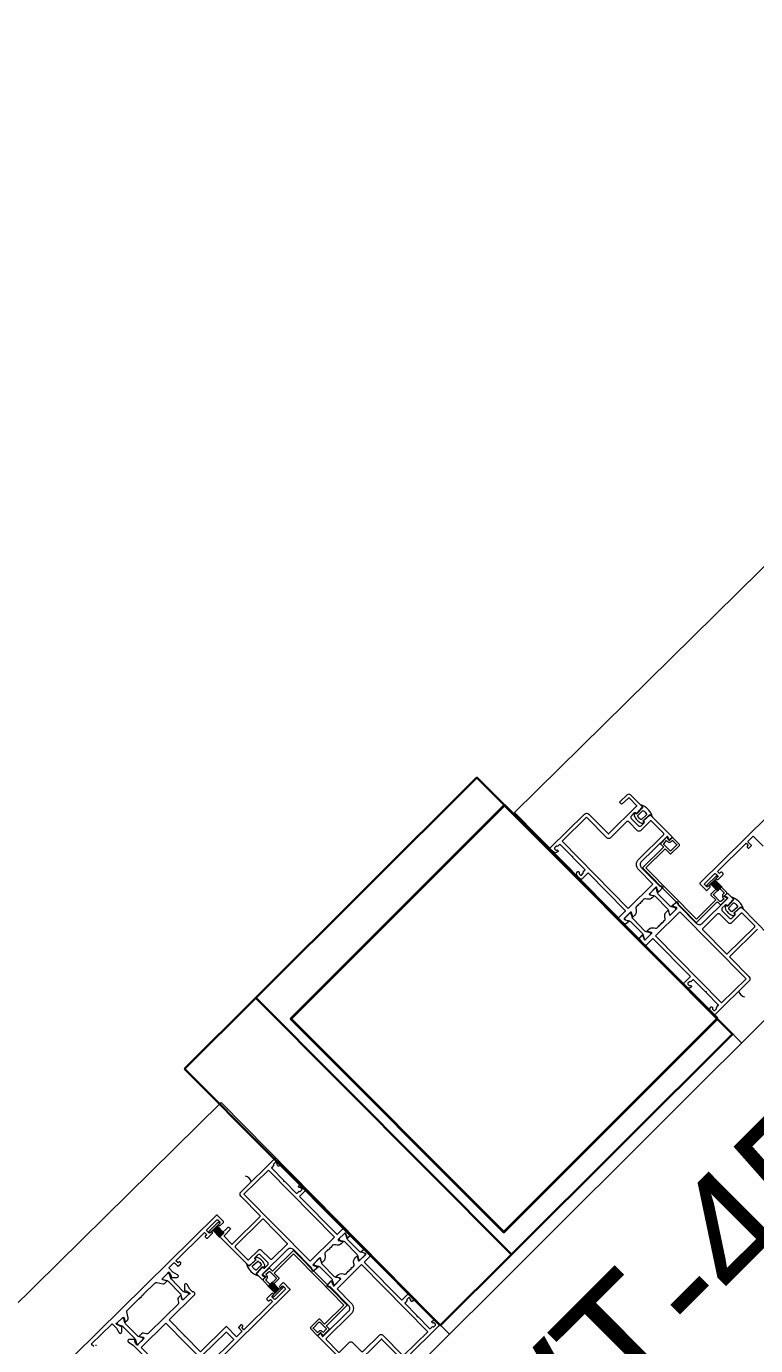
# Model space of a CAD drawing. Header units: centimetres. Extents: x 118932 to 154602, y -32682 to -23521.
# Drawn here: x 137828.4 to 137864.6, y -25439.8 to -25374.3 of the extents above; entities that cross this region are included whole.
import ezdxf

# ---------------------------------------------------------------- set-up
doc = ezdxf.new("R2010")
doc.units = ezdxf.units.CM
doc.header["$LTSCALE"] = 50
doc.header["$MEASUREMENT"] = 0
for name, color, linetype, lineweight, true_color in [('GEN_00_BL_Yazı', 7, 'Continuous', 0, 0x4f5250), ('GEN_01_TA_Kolon', 7, 'Continuous', 35, 0xd05d28), ('GEN_02_TF_Pencere', 7, 'Continuous', 9, 0x6093ac), ('GEN_05_ML_Alçıpan_giydirme', 7, 'Continuous', 18, 0x7ebab5), ('GEN_05_ML_Mermer', 7, 'Continuous', 9, 0x9d8692), ('KALACAK DUVARLAR', 7, 'Continuous', 30, 0x005387), ('ÖRÜLECEK DUVARLAR', 7, 'Continuous', 30, 0xfaca30)]:
    doc.layers.add(name, color=color, linetype=linetype, lineweight=lineweight, true_color=true_color)
doc.styles.add('Arial_6', font='arial.ttf', dxfattribs={"height": 59.5325})

# ---------------------------------------------------------------- blocks, each defined once
blk = doc.blocks.new('LEVEL 0_E BLOK_KOLON')
at = {"layer": 'GEN_01_TA_Kolon'}
blk.add_lwpolyline([(171.545, 159.27), (160.949, 169.866), (150.332, 159.248), (160.928, 148.653)], close=True, dxfattribs=at)
blk = doc.blocks.new('YIKILACAK DUVARLAR LEVEL 0 D BLOK')
at = {"layer": 'KALACAK DUVARLAR', "elevation": 0}
blk.add_lwpolyline([(-540.865, -284.585), (-529.884, -273.645), (-542.588, -260.893), (-553.569, -271.833)], close=True, dxfattribs=at)
blk = doc.blocks.new('P7_')
at = {"layer": 'GEN_02_TF_Pencere', "linetype": 'Continuous'}
for p, q in [((163478.971, -16166.049, 0), (163478.971, -16166.559, 0)), ((163478.991, -16166.049, 0), (163478.991, -16166.559, 0)), ((163479.011, -16166.049, 0), (163479.011, -16166.559, 0)), ((163479.031, -16166.049, 0), (163479.031, -16166.559, 0)), ((163479.051, -16166.049, 0), (163479.051, -16166.559, 0)), ((163479.071, -16166.049, 0), (163479.071, -16166.559, 0)), ((163479.091, -16166.049, 0), (163479.091, -16166.559, 0)), ((163479.111, -16166.049, 0), (163479.111, -16166.559, 0)), ((163479.131, -16166.049, 0), (163479.131, -16166.559, 0)), ((163479.151, -16166.049, 0), (163479.151, -16166.559, 0)), ((163479.171, -16166.049, 0), (163479.171, -16166.559, 0)), ((163479.191, -16166.049, 0), (163479.191, -16166.559, 0)), ((163479.211, -16166.049, 0), (163479.211, -16166.559, 0)), ((163479.231, -16166.049, 0), (163479.231, -16166.559, 0)), ((163479.251, -16166.049, 0), (163479.251, -16166.559, 0)), ((163479.271, -16166.049, 0), (163479.271, -16166.559, 0)), ((163478.971, -16170.455, 0), (163478.971, -16169.945, 0)), ((163478.991, -16170.455, 0), (163478.991, -16169.945, 0)), ((163479.011, -16170.455, 0), (163479.011, -16169.945, 0)), ((163479.031, -16170.455, 0), (163479.031, -16169.945, 0)), ((163479.051, -16170.455, 0), (163479.051, -16169.945, 0)), ((163479.071, -16170.455, 0), (163479.071, -16169.945, 0)), ((163479.091, -16170.455, 0), (163479.091, -16169.945, 0)), ((163479.111, -16170.455, 0), (163479.111, -16169.945, 0)), ((163479.131, -16170.455, 0), (163479.131, -16169.945, 0)), ((163479.151, -16170.455, 0), (163479.151, -16169.945, 0)), ((163479.171, -16170.455, 0), (163479.171, -16169.945, 0)), ((163479.191, -16170.455, 0), (163479.191, -16169.945, 0)), ((163479.211, -16170.455, 0), (163479.211, -16169.945, 0)), ((163479.231, -16170.455, 0), (163479.231, -16169.945, 0)), ((163479.251, -16170.455, 0), (163479.251, -16169.945, 0)), ((163479.271, -16170.455, 0), (163479.271, -16169.945, 0))]:
    blk.add_line(p, q, dxfattribs=at)
at = {"layer": 'GEN_02_TF_Pencere', "elevation": 0}
for points in [[(163470.825, -16166.081, 0.414214), (163470.795, -16166.051)], [(163470.695, -16166.021), (163470.695, -16165.851), (163472.115, -16165.851, -0.414214), (163472.145, -16165.881), (163472.145, -16166.152), (163472.075, -16166.412, 0.700075), (163472.183, -16166.488), (163472.201, -16166.475), (163472.372, -16166.302, 0.617785), (163472.356, -16166.242, -0.283333), (163472.334, -16166.22), (163472.283, -16166.036), (163472.283, -16166.018, -0.673162), (163472.334, -16165.997, 0.202354), (163472.356, -16166.006), (163472.743, -16166.006, -0.415901), (163472.773, -16166.036), (163472.773, -16166.058, -0.137872), (163472.768, -16166.073), (163472.675, -16166.226, 0.585714), (163472.692, -16166.256), (163472.835, -16166.256, 0.30109), (163472.92, -16166.208), (163473.079, -16165.948, -0.261413), (163473.164, -16165.901), (163473.988, -16165.901), (163474.01, -16165.939), (163474.032, -16165.901), (163474.09, -16165.901, 1), (163474.15, -16165.901), (163474.23, -16165.901, 1), (163474.29, -16165.901), (163475.076, -16165.901, -0.261413), (163475.161, -16165.948), (163475.32, -16166.208, 0.261381), (163475.405, -16166.256), (163475.548, -16166.256, 0.585524), (163475.565, -16166.226), (163475.472, -16166.073, -0.137707), (163475.468, -16166.058), (163475.468, -16166.036, -0.414214), (163475.498, -16166.006), (163475.885, -16166.006, 0.202488), (163475.906, -16165.997, -0.673126), (163475.958, -16166.018), (163475.958, -16166.036), (163475.907, -16166.22, -0.283536), (163475.884, -16166.242, 0.617796), (163475.868, -16166.302), (163476.039, -16166.475), (163476.057, -16166.488, 0.700399), (163476.165, -16166.412), (163476.095, -16166.152), (163476.095, -16165.881, -0.414214), (163476.125, -16165.851), (163476.445, -16165.851, -0.414214), (163476.475, -16165.881), (163476.475, -16166.091, 0.414214), (163476.505, -16166.121), (163476.665, -16166.121, 0.414214), (163476.695, -16166.091), (163476.695, -16166.031, 0.414214), (163476.665, -16166.001), (163476.595, -16166.001), (163476.595, -16165.851), (163478.595, -16165.851), (163478.595, -16166.001), (163478.495, -16166.001, 0.414214), (163478.465, -16166.031), (163478.465, -16166.101, 0.414214), (163478.515, -16166.151), (163478.825, -16166.151, 0.414214), (163478.895, -16166.081, 0.414214), (163478.865, -16166.051), (163478.785, -16166.051, -0.414214), (163478.735, -16166.001), (163478.735, -16165.881, -0.414214), (163478.785, -16165.831), (163479.455, -16165.831, -0.414214), (163479.505, -16165.881), (163479.505, -16166.001, -0.414214), (163479.455, -16166.051), (163479.375, -16166.051, 0.414214), (163479.345, -16166.081, 0.414214), (163479.415, -16166.151), (163479.615, -16166.151, 0.414214), (163479.645, -16166.121), (163479.645, -16165.681, 0.414214), (163479.615, -16165.651), (163479.615, -16165.651), (163469.675, -16165.651, 0.414214)], [(163471.675, -16170.854), (163479.615, -16170.859, 0.198912), (163479.636, -16170.85, 0.198912), (163479.645, -16170.829), (163479.645, -16170.389, 0.414214), (163479.615, -16170.359), (163479.415, -16170.359, 0.414214), (163479.345, -16170.429, 0.414214), (163479.375, -16170.459), (163479.455, -16170.459, -0.414214), (163479.505, -16170.509), (163479.505, -16170.629, -0.414214), (163479.455, -16170.679), (163478.785, -16170.679, -0.414214), (163478.735, -16170.629), (163478.735, -16170.509, -0.414214), (163478.785, -16170.459), (163478.865, -16170.459, 0.414214), (163478.895, -16170.429, 0.414214), (163478.825, -16170.359), (163478.515, -16170.358, 0.414214), (163478.465, -16170.408), (163478.465, -16170.478, 0.414214), (163478.495, -16170.508), (163478.595, -16170.508), (163478.595, -16170.658), (163476.595, -16170.657), (163476.595, -16170.507), (163476.665, -16170.507, 0.414214), (163476.695, -16170.477), (163476.695, -16170.417, 0.414214), (163476.665, -16170.387), (163476.505, -16170.387, 0.414214), (163476.475, -16170.417), (163476.475, -16170.627, -0.414214), (163476.445, -16170.657), (163476.095, -16170.657), (163476.095, -16169.957, 0.414213), (163476.065, -16169.927), (163474.295, -16169.926), (163474.296, -16168.846), (163474.266, -16168.816), (163474.296, -16168.786), (163474.297, -16167.706), (163476.046, -16167.707, 0.414277), (163476.146, -16167.607), (163476.146, -16167.572, 0.339312), (163476.132, -16167.553), (163476.112, -16167.547, -0.339802), (163476.097, -16167.528), (163476.097, -16167.341), (163476.167, -16167.08, 0.700085), (163476.059, -16167.005), (163476.041, -16167.018), (163475.87, -16167.19, 0.617948), (163475.886, -16167.25, -0.283637), (163475.908, -16167.272), (163475.959, -16167.456), (163475.959, -16167.475, -0.673161), (163475.908, -16167.496, 0.202488), (163475.886, -16167.486), (163475.499, -16167.486, -0.414214), (163475.469, -16167.456), (163475.469, -16167.435, -0.137872), (163475.474, -16167.419), (163475.567, -16167.267, 0.585524), (163475.55, -16167.236), (163475.407, -16167.236, 0.261413), (163475.322, -16167.284), (163475.246, -16167.408, -0.261413), (163475.161, -16167.456), (163474.254, -16167.456), (163473.083, -16167.455, -0.261413), (163472.998, -16167.407), (163472.922, -16167.283, 0.261413), (163472.837, -16167.235), (163472.694, -16167.235, 0.585524), (163472.677, -16167.265), (163472.77, -16167.417, -0.137872), (163472.774, -16167.433), (163472.774, -16167.455, -0.414214), (163472.744, -16167.485), (163472.357, -16167.484, 0.202488), (163472.336, -16167.493, -0.673161), (163472.284, -16167.473), (163472.284, -16167.454), (163472.336, -16167.27, -0.283637), (163472.358, -16167.248, 0.617948), (163472.374, -16167.188), (163472.203, -16167.015), (163472.185, -16167.003, 0.700085), (163472.077, -16167.078), (163472.147, -16167.339), (163472.146, -16168.625, -0.414214)], [(163481.145, -16177.175), (163481.145, -16175.815, 0.414214), (163481.115, -16175.785), (163479.184, -16175.785, 0.414214)], [(163478.994, -16174.965), (163478.994, -16173.489, -0.414214), (163479.024, -16173.459), (163479.162, -16173.459, -0.518649), (163479.191, -16173.499), (163479.148, -16173.619, 0.518649), (163479.176, -16173.659), (163480.945, -16173.659, 0.414214), (163481.145, -16173.459), (163481.145, -16172.156, 0.41134), (163481.116, -16172.126, -0.312805), (163481.097, -16172.113), (163481.066, -16172.029, -0.493156), (163481.083, -16172.002), (163481.383, -16171.976, -0.957545), (163481.388, -16172.016, 0.268123), (163481.373, -16172.028), (163481.315, -16172.188, 0.843087), (163481.325, -16172.246), (163481.777, -16172.246, 0.577366), (163481.803, -16172.201), (163481.712, -16172.044, 0.182928), (163481.701, -16172.035, -0.849637), (163481.707, -16171.996), (163481.8, -16171.996, -0.267944), (163482.059, -16172.146), (163482.088, -16172.196, 0.267964), (163482.175, -16172.246), (163482.298, -16172.246), (163482.32, -16172.208), (163482.342, -16172.246), (163482.4, -16172.246, -1), (163482.46, -16172.246), (163482.54, -16172.246, -1), (163482.6, -16172.246), (163482.686, -16172.246, 0.267966), (163482.772, -16172.196), (163482.801, -16172.146, -0.267944), (163483.061, -16171.996), (163483.153, -16171.996, -0.849744), (163483.16, -16172.035, 0.182697), (163483.149, -16172.044), (163483.058, -16172.201, 0.577366), (163483.084, -16172.246), (163483.535, -16172.246, 0.843081), (163483.545, -16172.188), (163483.487, -16172.028, 0.267761), (163483.472, -16172.016, -0.957329), (163483.477, -16171.976), (163483.715, -16171.997), (163483.715, -16172.156), (163483.715, -16172.434, -0.414214), (163483.685, -16172.464), (163483.245, -16172.464, 0.414214), (163483.215, -16172.494), (163483.215, -16175.125), (163483.635, -16175.125, -0.414214), (163483.715, -16175.205), (163483.715, -16175.375, -0.414214), (163483.565, -16175.525), (163483.535, -16175.525, -0.414214), (163483.515, -16175.505), (163483.515, -16175.454, -0.36604), (163483.54, -16175.425, 0.365984), (163483.565, -16175.395), (163483.565, -16175.305, 0.414214), (163483.535, -16175.275), (163483.425, -16175.275, 0.367429), (163483.396, -16175.3, -0.364526), (163483.366, -16175.325), (163483.245, -16175.325, 0.414214), (163483.215, -16175.355), (163483.215, -16176.195), (163483.185, -16176.225), (163483.215, -16176.255), (163483.215, -16177.095, 0.414214), (163483.245, -16177.125), (163483.366, -16177.125, -0.364526), (163483.396, -16177.15, 0.367429), (163483.425, -16177.175), (163483.535, -16177.175, 0.414214), (163483.565, -16177.145), (163483.565, -16177.055, 0.365984), (163483.54, -16177.025, -0.36604), (163483.515, -16176.996), (163483.515, -16176.945, -0.414214), (163483.535, -16176.925), (163483.565, -16176.925, -0.414214), (163483.715, -16177.075), (163483.715, -16177.295, -0.414214), (163483.685, -16177.325), (163483.685, -16177.325), (163481.295, -16177.325, -0.414214)]]:
    blk.add_lwpolyline(points, format="xyb", dxfattribs=at)
for points in [[(163483.215, -16167.883), (163483.215, -16170.514, 0.414214), (163483.245, -16170.544), (163483.685, -16170.544, -0.414214), (163483.715, -16170.574), (163483.715, -16170.852), (163483.715, -16171.011), (163483.477, -16171.032, -0.957329), (163483.472, -16170.992, 0.267761), (163483.487, -16170.979), (163483.545, -16170.82, 0.843081), (163483.535, -16170.762), (163483.084, -16170.762, 0.577366), (163483.058, -16170.807), (163483.149, -16170.964, 0.182697), (163483.16, -16170.973, -0.849744), (163483.153, -16171.012), (163483.061, -16171.012, -0.267944), (163482.801, -16170.862), (163482.772, -16170.812, 0.267966), (163482.686, -16170.762), (163482.6, -16170.762, -1), (163482.54, -16170.762), (163482.46, -16170.762, -1), (163482.4, -16170.762), (163482.342, -16170.762), (163482.32, -16170.8), (163482.298, -16170.762), (163482.175, -16170.762, 0.267964), (163482.088, -16170.812), (163482.059, -16170.862, -0.267944), (163481.8, -16171.012), (163481.707, -16171.012, -0.849637), (163481.701, -16170.973, 0.182928), (163481.712, -16170.964), (163481.803, -16170.807, 0.577366), (163481.777, -16170.762), (163481.325, -16170.762, 0.843087), (163481.315, -16170.82), (163481.373, -16170.979, 0.268123), (163481.388, -16170.992, -0.957545), (163481.383, -16171.032), (163481.083, -16171.006, -0.493156), (163481.066, -16170.979), (163481.097, -16170.895, -0.312805), (163481.116, -16170.882, 0.41134), (163481.145, -16170.852), (163481.145, -16169.548, 0.414214), (163480.945, -16169.348), (163479.174, -16169.348, 0.414214), (163479.144, -16169.378), (163479.194, -16169.518, -0.414214), (163479.164, -16169.548), (163479.024, -16169.548, -0.414214), (163478.994, -16169.518), (163478.994, -16169.168, -0.399096), (163479.042, -16169.118), (163479.415, -16169.098, -0.429495), (163479.447, -16169.128), (163479.447, -16169.148, 0.414214), (163479.497, -16169.198), (163479.695, -16169.198, 0.414214), (163479.795, -16169.098), (163479.795, -16168.598, 0.414214), (163479.695, -16168.498), (163479.497, -16168.498, 0.414214), (163479.447, -16168.548), (163479.447, -16168.568, -0.429487), (163479.416, -16168.598), (163479.042, -16168.579, -0.399104), (163478.994, -16168.529), (163478.994, -16166.583, -0.414214), (163479.094, -16166.483), (163479.615, -16166.483, -0.414214), (163479.645, -16166.513), (163479.645, -16166.603, -0.400696), (163479.617, -16166.633), (163479.183, -16166.653, 0.400696), (163479.154, -16166.683), (163479.154, -16167.193, 0.414214), (163479.184, -16167.223), (163481.115, -16167.223, 0.414214), (163481.145, -16167.193), (163481.145, -16165.833, -0.414214), (163481.295, -16165.683), (163483.685, -16165.683, -0.414214), (163483.715, -16165.713), (163483.715, -16165.933, -0.414214), (163483.565, -16166.083), (163483.535, -16166.083, -0.414214), (163483.515, -16166.063), (163483.515, -16166.012, -0.36604), (163483.54, -16165.982, 0.365984), (163483.565, -16165.953), (163483.565, -16165.863, 0.414214), (163483.535, -16165.833), (163483.425, -16165.833, 0.367429), (163483.396, -16165.858, -0.364526), (163483.366, -16165.883), (163483.245, -16165.883, 0.414214), (163483.215, -16165.913), (163483.215, -16166.753), (163483.185, -16166.783), (163483.215, -16166.813), (163483.215, -16167.653, 0.414214), (163483.245, -16167.683), (163483.366, -16167.683, -0.364526), (163483.396, -16167.708, 0.367429), (163483.425, -16167.733), (163483.535, -16167.733, 0.414214), (163483.565, -16167.703), (163483.565, -16167.613, 0.365984), (163483.54, -16167.583, -0.36604), (163483.515, -16167.554), (163483.515, -16167.503, -0.414214), (163483.535, -16167.483), (163483.565, -16167.483, -0.414214), (163483.715, -16167.633), (163483.715, -16167.803, -0.414214), (163483.635, -16167.883), (163483.215, -16167.883)], [(163472.613, -16167.168), (163472.613, -16166.321, -0.131653), (163472.629, -16166.261), (163472.733, -16166.081), (163472.733, -16166.045, 0.414213), (163472.693, -16166.005), (163472.353, -16166.005, 0.414214), (163472.313, -16166.045), (163472.313, -16166.081), (163472.417, -16166.261, -0.131652), (163472.433, -16166.321), (163472.433, -16167.168, -0.131652), (163472.417, -16167.228), (163472.313, -16167.408), (163472.313, -16167.445, 0.414214), (163472.353, -16167.485), (163472.693, -16167.485, 0.414213), (163472.733, -16167.445), (163472.733, -16167.408), (163472.629, -16167.228, -0.131652), (163472.613, -16167.168)], [(163475.609, -16167.17), (163475.609, -16166.322, 0.131653), (163475.593, -16166.262), (163475.489, -16166.082), (163475.489, -16166.046, -0.414213), (163475.529, -16166.006), (163475.869, -16166.006, -0.414214), (163475.909, -16166.046), (163475.909, -16166.082), (163475.805, -16166.262, 0.131652), (163475.789, -16166.322), (163475.789, -16167.17, 0.131652), (163475.805, -16167.23), (163475.909, -16167.41), (163475.909, -16167.446, -0.414214), (163475.869, -16167.486), (163475.529, -16167.486, -0.414213), (163475.489, -16167.446), (163475.489, -16167.41), (163475.593, -16167.23, 0.131652), (163475.609, -16167.17)], [(163481.145, -16169.118), (163481.145, -16167.433, 0.414189), (163481.115, -16167.403), (163479.204, -16167.403, 0.414238), (163479.174, -16167.433), (163479.174, -16168.318, 0.414214), (163479.204, -16168.348), (163479.895, -16168.348, -0.414214), (163479.995, -16168.448), (163479.995, -16169.048, 0.414214), (163480.095, -16169.148), (163481.115, -16169.148, 0.414214), (163481.145, -16169.118)], [(163478.994, -16168.411, 0.064394), (163478.91, -16168.619, 0.064394), (163478.883, -16168.842, 0.129325), (163478.994, -16169.273), (163478.994, -16169.123, -0.399528), (163479.023, -16169.093), (163479.436, -16169.072, -0.414214), (163479.466, -16169.102), (163479.466, -16169.13, 0.414214), (163479.496, -16169.16), (163479.503, -16169.16, 0.295923), (163479.595, -16169.101, 0.104809), (163479.65, -16168.842, 0.104809), (163479.595, -16168.583, 0.295923), (163479.503, -16168.523), (163479.496, -16168.523, 0.414214), (163479.466, -16168.553), (163479.466, -16168.582, -0.414214), (163479.436, -16168.612), (163479.023, -16168.591, -0.399528), (163478.994, -16168.561), (163478.994, -16168.411)], [(163479.136, -16168.697), (163479.46, -16168.713, -0.337036), (163479.488, -16168.736, -0.054259), (163479.5, -16168.841, -0.054259), (163479.488, -16168.947, -0.337036), (163479.461, -16168.97), (163479.136, -16168.987, -0.32284), (163479.106, -16168.968, -0.093955), (163479.083, -16168.842, -0.093955), (163479.106, -16168.716, -0.32284), (163479.136, -16168.697)], [(163479.649, -16169.39, 0.198912), (163479.64, -16169.368, 0.198912), (163479.619, -16169.36), (163479.208, -16169.36, 0.518649), (163479.18, -16169.4), (163479.223, -16169.519, -0.518649), (163479.195, -16169.56), (163479.028, -16169.56, 0.414214), (163478.998, -16169.59), (163478.998, -16170.05, 0.414214), (163479.028, -16170.08), (163479.619, -16170.08, 0.414214), (163479.649, -16170.05), (163479.649, -16169.71), (163480.998, -16169.71), (163480.998, -16171.495), (163480.998, -16173.28), (163479.649, -16173.28), (163479.649, -16172.94, 0.414214), (163479.619, -16172.91), (163479.028, -16172.91, 0.414214), (163478.998, -16172.94), (163478.998, -16173.4, 0.414214), (163479.028, -16173.43), (163479.195, -16173.43, -0.518649), (163479.223, -16173.47), (163479.18, -16173.59, 0.518649), (163479.208, -16173.63), (163479.619, -16173.63, 0.414214), (163479.649, -16173.6), (163479.649, -16173.43, -0.414214), (163479.679, -16173.4), (163481.088, -16173.4, 0.414214), (163481.118, -16173.37), (163481.118, -16171.495), (163481.118, -16169.62, 0.414214), (163481.088, -16169.59), (163479.679, -16169.59, -0.414214), (163479.649, -16169.56), (163479.649, -16169.39)], [(163479.541, -16169.488, -0.190395), (163479.549, -16169.509), (163479.549, -16169.95, -0.414214), (163479.519, -16169.98), (163479.128, -16169.98, -0.414214), (163479.098, -16169.95), (163479.098, -16169.69, -0.414214), (163479.128, -16169.66), (163479.168, -16169.66, 0.505029), (163479.311, -16169.465), (163479.521, -16169.479, -0.190395), (163479.541, -16169.488)], [(163474.224, -16170.134, -0.198912), (163474.245, -16170.126), (163475.865, -16170.126, -0.414214), (163475.895, -16170.156), (163475.895, -16170.627, -0.414214), (163475.865, -16170.657), (163474.245, -16170.656, -0.414214), (163474.215, -16170.626), (163474.215, -16170.156, -0.198912), (163474.224, -16170.134)], [(163481.657, -16171.926), (163481.657, -16171.078, -0.131652), (163481.673, -16171.018), (163481.777, -16170.838), (163481.777, -16170.802, 0.414214), (163481.737, -16170.762), (163481.397, -16170.762, 0.414214), (163481.357, -16170.802), (163481.357, -16170.838), (163481.46, -16171.018, -0.131652), (163481.477, -16171.078), (163481.477, -16171.926, -0.131652), (163481.46, -16171.986), (163481.357, -16172.166), (163481.357, -16172.202, 0.414214), (163481.397, -16172.242), (163481.737, -16172.242, 0.414214), (163481.777, -16172.202), (163481.777, -16172.166), (163481.673, -16171.986, -0.131652), (163481.657, -16171.926)], [(163483.415, -16171.926), (163483.415, -16171.078, -0.131652), (163483.431, -16171.018), (163483.535, -16170.838), (163483.535, -16170.802, 0.414214), (163483.495, -16170.762), (163483.155, -16170.762, 0.414214), (163483.115, -16170.802), (163483.115, -16170.838), (163483.219, -16171.018, -0.131652), (163483.235, -16171.078), (163483.235, -16171.926, -0.131652), (163483.219, -16171.986), (163483.115, -16172.166), (163483.115, -16172.202, 0.414214), (163483.155, -16172.242), (163483.495, -16172.242, 0.414214), (163483.535, -16172.202), (163483.535, -16172.166), (163483.431, -16171.986, -0.131652), (163483.415, -16171.926)], [(163481.325, -16177.145), (163483.035, -16177.145), (163483.035, -16172.464), (163481.325, -16172.464), (163481.325, -16173.459, -0.414214), (163480.945, -16173.839), (163479.204, -16173.839, 0.414214), (163479.174, -16173.869), (163479.174, -16174.755, 0.414214), (163479.204, -16174.785), (163479.895, -16174.785, -0.414214), (163479.995, -16174.885), (163479.995, -16175.485, 0.414214), (163480.095, -16175.585), (163481.225, -16175.585, -0.414214), (163481.325, -16175.685), (163481.325, -16177.145)], [(163479.549, -16173.04), (163479.549, -16173.481, -0.395113), (163479.521, -16173.511), (163479.311, -16173.525, 0.505029), (163479.168, -16173.33), (163479.128, -16173.33, -0.414214), (163479.098, -16173.3), (163479.098, -16173.04, -0.414214), (163479.128, -16173.01), (163479.519, -16173.01, -0.414214), (163479.549, -16173.04)]]:
    blk.add_lwpolyline(points, format="xyb", close=True, dxfattribs=at)
at = {"layer": 'GEN_02_TF_Pencere', "linetype": 'Continuous', "elevation": 0}
for points in [[(163478.781, -16166.049), (163479.461, -16166.049), (163479.461, -16165.959), (163478.781, -16165.959), (163478.781, -16166.049)], [(163479.461, -16170.455), (163478.781, -16170.455), (163478.781, -16170.545), (163479.461, -16170.545), (163479.461, -16170.455)]]:
    blk.add_lwpolyline(points, close=True, dxfattribs=at)
at = {"layer": 'GEN_02_TF_Pencere', "elevation": 0}
for points in [[(163483.035, -16170.544), (163483.035, -16165.863), (163481.325, -16165.863), (163481.325, -16170.544), (163483.035, -16170.544)], [(163474.055, -16170.656), (163472.345, -16170.655), (163472.347, -16167.704), (163474.057, -16167.705), (163474.055, -16170.656)]]:
    blk.add_lwpolyline(points, close=True, dxfattribs=at)
at = {"layer": 'GEN_02_TF_Pencere'}
blk.add_arc((163481.744, -16165.479, 0), 0.332, 322.14422, 37.85578, dxfattribs=at)
at = {"layer": 'GEN_05_ML_Mermer', "elevation": 0}
blk.add_lwpolyline([(163483.715, -16179.824), (163288.715, -16179.824), (163288.715, -16161.825), (163483.715, -16161.825)], close=True, dxfattribs=at)
blk = doc.blocks.new('P20')
at = {"layer": 'GEN_02_TF_Pencere', "linetype": 'Continuous'}
for p, q in [((62784.726, 11997.549, 0), (62784.726, 11997.039, 0)), ((62784.746, 11997.549, 0), (62784.746, 11997.039, 0)), ((62784.766, 11997.549, 0), (62784.766, 11997.039, 0)), ((62784.786, 11997.549, 0), (62784.786, 11997.039, 0)), ((62784.806, 11997.549, 0), (62784.806, 11997.039, 0)), ((62784.826, 11997.549, 0), (62784.826, 11997.039, 0)), ((62784.846, 11997.549, 0), (62784.846, 11997.039, 0)), ((62784.866, 11997.549, 0), (62784.866, 11997.039, 0)), ((62784.886, 11997.548, 0), (62784.886, 11997.038, 0)), ((62784.906, 11997.548, 0), (62784.906, 11997.038, 0)), ((62784.926, 11997.548, 0), (62784.926, 11997.038, 0)), ((62784.946, 11997.548, 0), (62784.946, 11997.038, 0)), ((62784.966, 11997.548, 0), (62784.966, 11997.038, 0)), ((62784.986, 11997.548, 0), (62784.986, 11997.038, 0)), ((62785.006, 11997.548, 0), (62785.006, 11997.038, 0)), ((62785.026, 11997.548, 0), (62785.026, 11997.038, 0))]:
    blk.add_line(p, q, dxfattribs=at)
at = {"layer": 'GEN_02_TF_Pencere', "elevation": 0}
for points in [[(62780.314, 12004.42), (62782.704, 12004.419, -0.414214), (62782.854, 12004.269), (62782.854, 12002.908, 0.414214), (62782.884, 12002.878), (62784.815, 12002.878, 0.414214), (62784.845, 12002.908), (62784.845, 12003.418, 0.400696), (62784.816, 12003.448), (62784.383, 12003.468, -0.400696), (62784.354, 12003.498), (62784.354, 12003.588, -0.414214), (62784.384, 12003.618), (62784.905, 12003.618, -0.414214), (62785.005, 12003.518), (62785.005, 12002.697, -0.399104), (62784.957, 12002.647), (62784.583, 12002.628, -0.429487), (62784.552, 12002.658), (62784.552, 12002.678, 0.414214), (62784.502, 12002.728), (62784.304, 12002.728, 0.414214), (62784.204, 12002.628), (62784.204, 12002.128, 0.414214), (62784.304, 12002.028), (62784.502, 12002.028, 0.414214), (62784.552, 12002.078), (62784.552, 12002.098, -0.429495), (62784.583, 12002.128), (62784.957, 12002.108, -0.399096), (62785.005, 12002.058), (62785.004, 12000.582, -0.414214), (62784.974, 12000.552), (62784.836, 12000.552, -0.518649), (62784.808, 12000.592), (62784.851, 12000.712, 0.518649), (62784.822, 12000.752), (62783.053, 12000.753, 0.414214), (62782.853, 12000.553), (62782.853, 11999.25, 0.41134), (62782.882, 11999.22, -0.312805), (62782.901, 11999.206), (62782.932, 11999.123, -0.493156), (62782.914, 11999.096), (62782.615, 11999.07, -0.957545), (62782.609, 11999.109, 0.268123), (62782.625, 11999.122), (62782.683, 11999.281, 0.843087), (62782.673, 11999.34), (62782.221, 11999.34, 0.577366), (62782.195, 11999.295), (62782.286, 11999.138, 0.182928), (62782.297, 11999.129, -0.849637), (62782.291, 11999.09), (62782.198, 11999.09, -0.267944), (62781.939, 11999.24), (62781.91, 11999.29, 0.267964), (62781.823, 11999.34), (62781.7, 11999.34), (62781.678, 11999.302), (62781.656, 11999.34), (62781.598, 11999.34, -1), (62781.538, 11999.34), (62781.458, 11999.34, -1), (62781.398, 11999.34), (62781.312, 11999.34, 0.267966), (62781.226, 11999.29), (62781.197, 11999.24, -0.267944), (62780.937, 11999.09), (62780.845, 11999.09, -0.849744), (62780.838, 11999.129, 0.182697), (62780.849, 11999.138), (62780.94, 11999.295, 0.577366), (62780.914, 11999.34), (62780.463, 11999.34, 0.843081), (62780.453, 11999.282), (62780.511, 11999.123, 0.267761), (62780.526, 11999.11, -0.957329), (62780.521, 11999.07), (62780.283, 11999.091), (62780.283, 11999.25), (62780.283, 11999.528, -0.414214), (62780.313, 11999.558), (62780.753, 11999.558, 0.414214), (62780.783, 11999.588), (62780.784, 12002.219), (62780.364, 12002.219, -0.414214), (62780.284, 12002.3), (62780.284, 12002.47, -0.414214), (62780.434, 12002.619), (62780.464, 12002.619, -0.414214), (62780.484, 12002.599), (62780.484, 12002.549, -0.36604), (62780.459, 12002.519, 0.365984), (62780.434, 12002.489), (62780.434, 12002.399, 0.414214), (62780.464, 12002.369), (62780.574, 12002.369, 0.367429), (62780.603, 12002.395, -0.364526), (62780.633, 12002.419), (62780.754, 12002.419, 0.414214), (62780.784, 12002.449), (62780.784, 12003.289), (62780.814, 12003.319), (62780.784, 12003.349), (62780.784, 12004.189, 0.414214), (62780.754, 12004.219), (62780.633, 12004.219, -0.364526), (62780.604, 12004.244, 0.367429), (62780.574, 12004.269), (62780.464, 12004.269, 0.414214), (62780.434, 12004.239), (62780.434, 12004.149, 0.365984), (62780.459, 12004.12, -0.36604), (62780.484, 12004.09), (62780.484, 12004.039, -0.414214), (62780.464, 12004.019), (62780.434, 12004.019, -0.414214), (62780.284, 12004.17), (62780.284, 12004.39, -0.414214), (62780.314, 12004.42)], [(62782.674, 12004.239), (62780.964, 12004.239), (62780.963, 11999.558), (62782.673, 11999.558), (62782.673, 12000.553, -0.414214), (62783.053, 12000.933), (62784.794, 12000.932, 0.414214), (62784.824, 12000.962), (62784.825, 12001.848, 0.414214), (62784.795, 12001.878), (62784.104, 12001.878, -0.414214), (62784.004, 12001.978), (62784.004, 12002.578, 0.414214), (62783.904, 12002.678), (62782.774, 12002.678, -0.414214), (62782.674, 12002.778), (62782.674, 12004.239)], [(62785.005, 12001.94, 0.064394), (62785.088, 12002.148, 0.064394), (62785.116, 12002.371, 0.129325), (62785.005, 12002.802), (62785.005, 12002.652, -0.399528), (62784.976, 12002.622), (62784.563, 12002.601, -0.414214), (62784.533, 12002.631), (62784.533, 12002.659, 0.414214), (62784.503, 12002.689), (62784.496, 12002.689, 0.295923), (62784.405, 12002.63, 0.104809), (62784.349, 12002.371, 0.104809), (62784.404, 12002.112, 0.295923), (62784.496, 12002.053), (62784.502, 12002.053, 0.414214), (62784.532, 12002.083), (62784.532, 12002.111, -0.414214), (62784.562, 12002.141), (62784.976, 12002.12, -0.399528), (62785.005, 12002.09), (62785.005, 12001.94)], [(62784.863, 12002.226), (62784.538, 12002.242, -0.337036), (62784.511, 12002.266, -0.054259), (62784.499, 12002.371, -0.054259), (62784.511, 12002.476, -0.337036), (62784.538, 12002.5), (62784.863, 12002.516, -0.32284), (62784.893, 12002.497, -0.093955), (62784.916, 12002.371, -0.093955), (62784.893, 12002.245, -0.32284), (62784.863, 12002.226)], [(62784.348, 11996.483, 0.198912), (62784.357, 11996.462, 0.198912), (62784.378, 11996.453), (62784.789, 11996.453, 0.518649), (62784.817, 11996.493), (62784.774, 11996.613, -0.518649), (62784.803, 11996.653), (62784.969, 11996.653, 0.414214), (62784.999, 11996.683), (62784.999, 11997.143, 0.414214), (62784.969, 11997.173), (62784.378, 11997.173, 0.414214), (62784.348, 11997.143), (62784.348, 11996.803), (62783, 11996.804), (62783, 11998.589), (62783.001, 12000.374), (62784.349, 12000.373), (62784.349, 12000.033, 0.414214), (62784.379, 12000.003), (62784.97, 12000.003, 0.414214), (62785, 12000.033), (62785, 12000.493, 0.414214), (62784.97, 12000.523), (62784.804, 12000.523, -0.518649), (62784.776, 12000.564), (62784.818, 12000.683, 0.518649), (62784.79, 12000.723), (62784.379, 12000.724, 0.414214), (62784.349, 12000.694), (62784.349, 12000.523, -0.414214), (62784.319, 12000.493), (62782.911, 12000.494, 0.414214), (62782.881, 12000.464), (62782.88, 11998.589), (62782.88, 11996.714, 0.414214), (62782.91, 11996.684), (62784.318, 11996.683, -0.414214), (62784.348, 11996.653), (62784.348, 11996.483)], [(62784.449, 12000.133), (62784.449, 12000.574, -0.395113), (62784.477, 12000.604), (62784.687, 12000.618, 0.505029), (62784.83, 12000.423), (62784.87, 12000.423, -0.414214), (62784.9, 12000.393), (62784.9, 12000.133, -0.414214), (62784.87, 12000.103), (62784.479, 12000.103, -0.414214), (62784.449, 12000.133)], [(62780.583, 11999.02), (62780.582, 11998.172, -0.131652), (62780.566, 11998.112), (62780.462, 11997.932), (62780.462, 11997.896, 0.414214), (62780.502, 11997.856), (62780.842, 11997.856, 0.414214), (62780.882, 11997.896), (62780.882, 11997.932), (62780.778, 11998.112, -0.131652), (62780.762, 11998.172), (62780.763, 11999.02, -0.131652), (62780.779, 11999.08), (62780.883, 11999.26), (62780.883, 11999.296, 0.414214), (62780.843, 11999.336), (62780.503, 11999.336, 0.414214), (62780.463, 11999.296), (62780.463, 11999.26), (62780.567, 11999.08, -0.131652), (62780.583, 11999.02)], [(62782.341, 11999.02), (62782.341, 11998.172, -0.131652), (62782.325, 11998.112), (62782.221, 11997.932), (62782.221, 11997.896, 0.414214), (62782.261, 11997.856), (62782.601, 11997.856, 0.414214), (62782.641, 11997.896), (62782.641, 11997.932), (62782.537, 11998.112, -0.131652), (62782.521, 11998.172), (62782.521, 11999.02, -0.131652), (62782.537, 11999.08), (62782.641, 11999.26), (62782.641, 11999.296, 0.414214), (62782.601, 11999.336), (62782.261, 11999.336, 0.414214), (62782.221, 11999.296), (62782.221, 11999.26), (62782.325, 11999.08, -0.131652), (62782.341, 11999.02)], [(62784.456, 11996.582, -0.190395), (62784.448, 11996.602), (62784.448, 11997.043, -0.414214), (62784.478, 11997.073), (62784.869, 11997.073, -0.414214), (62784.899, 11997.043), (62784.899, 11996.783, -0.414214), (62784.869, 11996.753), (62784.829, 11996.753, 0.505029), (62784.686, 11996.558), (62784.476, 11996.572, -0.190395), (62784.456, 11996.582)], [(62782.852, 11996.212), (62782.851, 11994.527, 0.414189), (62782.881, 11994.497), (62784.792, 11994.496, 0.414238), (62784.822, 11994.526), (62784.823, 11995.412, 0.414214), (62784.793, 11995.442), (62784.102, 11995.442, -0.414214), (62784.002, 11995.542), (62784.002, 11996.142, 0.414214), (62783.902, 11996.242), (62782.882, 11996.242, 0.414214), (62782.852, 11996.212)], [(62785.003, 11995.504, 0.064394), (62785.086, 11995.712, 0.064394), (62785.114, 11995.935, 0.129325), (62785.003, 11996.366), (62785.003, 11996.216, -0.399528), (62784.974, 11996.186), (62784.561, 11996.165, -0.414214), (62784.531, 11996.195), (62784.531, 11996.223, 0.414214), (62784.501, 11996.253), (62784.494, 11996.253, 0.295923), (62784.402, 11996.194, 0.104809), (62784.347, 11995.935, 0.104809), (62784.402, 11995.676, 0.295923), (62784.494, 11995.617), (62784.5, 11995.617, 0.414214), (62784.53, 11995.647), (62784.53, 11995.675, -0.414214), (62784.56, 11995.705), (62784.974, 11995.684, -0.399528), (62785.003, 11995.654), (62785.003, 11995.504)], [(62784.861, 11995.79), (62784.536, 11995.806, -0.337036), (62784.509, 11995.83, -0.054259), (62784.497, 11995.935, -0.054259), (62784.509, 11996.04, -0.337036), (62784.536, 11996.063), (62784.861, 11996.08, -0.32284), (62784.891, 11996.061, -0.093955), (62784.914, 11995.935, -0.093955), (62784.891, 11995.809, -0.32284), (62784.861, 11995.79)]]:
    blk.add_lwpolyline(points, format="xyb", close=True, dxfattribs=at)
for points in [[(62784.812, 11994.316), (62782.881, 11994.317, 0.414214), (62782.851, 11994.287), (62782.851, 11992.926, -0.414214), (62782.701, 11992.776), (62780.311, 11992.777, -0.414214), (62780.281, 11992.807), (62780.281, 11993.027, -0.414214), (62780.431, 11993.177), (62780.461, 11993.177, -0.414214), (62780.481, 11993.157), (62780.481, 11993.106, -0.36604), (62780.456, 11993.077, 0.365984), (62780.431, 11993.047), (62780.431, 11992.957, 0.414214), (62780.461, 11992.927), (62780.571, 11992.927, 0.367429), (62780.6, 11992.952, -0.364526), (62780.63, 11992.977), (62780.751, 11992.977, 0.414214), (62780.781, 11993.007), (62780.781, 11993.847), (62780.811, 11993.877), (62780.781, 11993.907), (62780.781, 11994.747, 0.414214), (62780.751, 11994.777), (62780.631, 11994.777, -0.364526), (62780.601, 11994.802, 0.367429), (62780.571, 11994.827), (62780.461, 11994.827, 0.414214), (62780.431, 11994.797), (62780.431, 11994.707, 0.365984), (62780.456, 11994.678, -0.36604), (62780.481, 11994.648), (62780.481, 11994.597, -0.414214), (62780.461, 11994.577), (62780.431, 11994.577, -0.414214), (62780.281, 11994.727), (62780.281, 11994.897, -0.414214), (62780.361, 11994.977), (62780.781, 11994.977), (62780.781, 11994.977), (62780.782, 11997.608, 0.414214), (62780.752, 11997.638), (62780.312, 11997.638, -0.414214), (62780.282, 11997.668), (62780.282, 11997.946), (62780.282, 11998.105), (62780.52, 11998.126, -0.957329), (62780.526, 11998.087, 0.267761), (62780.51, 11998.074), (62780.452, 11997.915, 0.843081), (62780.462, 11997.856), (62780.914, 11997.856, 0.577366), (62780.94, 11997.901), (62780.849, 11998.058, 0.182697), (62780.838, 11998.067, -0.849744), (62780.844, 11998.106), (62780.937, 11998.106, -0.267944), (62781.197, 11997.956), (62781.225, 11997.906, 0.267966), (62781.312, 11997.856), (62781.397, 11997.856, -1), (62781.457, 11997.856), (62781.537, 11997.856, -1), (62781.597, 11997.856), (62781.655, 11997.856), (62781.677, 11997.894), (62781.699, 11997.856), (62781.823, 11997.856, 0.267964), (62781.909, 11997.906), (62781.938, 11997.956, -0.267944), (62782.198, 11998.106), (62782.29, 11998.106, -0.849637), (62782.297, 11998.067, 0.182928), (62782.286, 11998.058), (62782.195, 11997.901, 0.577366), (62782.221, 11997.856), (62782.672, 11997.856, 0.843087), (62782.682, 11997.914), (62782.624, 11998.073, 0.268123), (62782.609, 11998.086, -0.957545), (62782.614, 11998.126), (62782.914, 11998.099, -0.493156), (62782.931, 11998.072), (62782.901, 11997.989, -0.312805), (62782.882, 11997.976, 0.41134), (62782.852, 11997.946), (62782.852, 11996.642, 0.414214), (62783.052, 11996.442), (62784.823, 11996.442, 0.414214), (62784.853, 11996.471), (62784.803, 11996.612, -0.414214), (62784.833, 11996.642), (62784.973, 11996.641, -0.414214), (62785.003, 11996.611), (62785.003, 11996.261, -0.399096), (62784.955, 11996.211), (62784.582, 11996.192, -0.429495), (62784.55, 11996.222), (62784.55, 11996.242, 0.414214), (62784.5, 11996.292), (62784.302, 11996.292, 0.414214), (62784.202, 11996.192), (62784.202, 11995.692, 0.414214), (62784.302, 11995.592), (62784.5, 11995.592, 0.414214), (62784.55, 11995.642), (62784.55, 11995.662, -0.429487), (62784.581, 11995.692), (62784.955, 11995.672, -0.399104), (62785.003, 11995.622), (62785.002, 11993.676, -0.414214)], [(62792.323, 11997.945), (62784.383, 11997.952, 0.198912), (62784.361, 11997.943, 0.198912), (62784.353, 11997.922), (62784.352, 11997.482, 0.414214), (62784.382, 11997.452), (62784.582, 11997.452, 0.414214), (62784.652, 11997.522, 0.414214), (62784.622, 11997.552), (62784.542, 11997.552, -0.414214), (62784.492, 11997.602), (62784.492, 11997.722, -0.414214), (62784.542, 11997.772), (62785.212, 11997.771, -0.414214), (62785.262, 11997.721), (62785.262, 11997.601, -0.414214), (62785.212, 11997.551), (62785.132, 11997.552, 0.414214), (62785.102, 11997.522, 0.414214), (62785.172, 11997.452), (62785.482, 11997.451, 0.414214), (62785.532, 11997.501), (62785.532, 11997.571, 0.414214), (62785.502, 11997.601), (62785.402, 11997.601), (62785.402, 11997.751), (62787.402, 11997.75), (62787.402, 11997.6), (62787.332, 11997.6, 0.414214), (62787.302, 11997.57), (62787.302, 11997.51, 0.414214), (62787.332, 11997.48), (62787.492, 11997.479, 0.414214), (62787.522, 11997.509), (62787.522, 11997.719, -0.414214), (62787.552, 11997.749), (62787.902, 11997.749), (62787.902, 11997.049, 0.414213)]]:
    blk.add_lwpolyline(points, format="xyb", dxfattribs=at)
blk.add_lwpolyline([(62780.962, 11997.638), (62780.961, 11992.957), (62782.671, 11992.956), (62782.672, 11997.638), (62780.962, 11997.638)], close=True, dxfattribs=at)
at = {"layer": 'GEN_02_TF_Pencere', "linetype": 'Continuous', "elevation": 0}
blk.add_lwpolyline([(62784.536, 11997.549), (62785.216, 11997.548), (62785.216, 11997.638), (62784.536, 11997.639), (62784.536, 11997.549)], close=True, dxfattribs=at)
at = {"layer": 'GEN_02_TF_Pencere'}
blk.add_arc((62782.252, 11992.573, 0), 0.332, 142.1261, 217.83765, dxfattribs=at)
at = {"layer": 'GEN_05_ML_Mermer', "elevation": 0}
blk.add_lwpolyline([(62920.279, 11988.845), (62780.279, 11988.919), (62780.285, 12006.918), (62920.285, 12006.844)], close=True, dxfattribs=at)
blk = doc.blocks.new('DOGRAMA LEVEL 0 E BLOK')
at = {"rotation": 44.91157846050665}
blk.add_blockref('P20', (-36225.142, -52048.512, 0), dxfattribs=at)
at = {"layer": 'GEN_05_ML_Alçıpan_giydirme', "color": 1, "rotation": 44.89300344918647}
blk.add_blockref('P7_', (-127478.778, -103170.841, 0), dxfattribs=at)
blk = doc.blocks.new('ÖRÜLECEK DUVAR LEVEL 0 E BLOK')
at = {"layer": 'ÖRÜLECEK DUVARLAR', "elevation": 0}
blk.add_lwpolyline([(-431.304, 365.36), (-427.761, 368.889), (-415.058, 356.138), (-418.6, 352.609)], close=True, dxfattribs=at)
blk = doc.blocks.new('FFE-Tag')
at = {"color": 0}
blk.add_wipeout([(-8.761, 0), (-6.189, 2.572), (6.189, 2.572), (8.761, 0), (6.189, -2.572), (-6.189, -2.572)], dxfattribs=at).dxf.layer = 'GEN_00_BL_Yazı'
at = {"layer": 'GEN_00_BL_Yazı', "color": 0}
for p, q in [((-8.761, 0), (-6.189, 2.572)), ((6.189, 2.572), (-6.189, 2.572)), ((8.761, 0), (6.189, 2.572)), ((-8.761, 0), (-6.189, -2.572)), ((8.761, 0), (6.189, -2.572)), ((-6.189, -2.572), (6.189, -2.572))]:
    blk.add_line(p, q, dxfattribs=at)
blk = doc.blocks.new('WT-450_BlackoutCurtains')
at = {"layer": 'GEN_00_BL_Yazı', "xscale": 2.448801272789173, "yscale": 2.448801272789173, "zscale": 2.448801272789173, "rotation": 134.9999999999806}
blk.add_blockref('FFE-Tag', (0, 0), dxfattribs=at)
at = {"layer": 'GEN_00_BL_Yazı', "insert": (8.414, -12.549), "char_height": 6, "width": 35.72976, "attachment_point": 1, "rotation": 135, "style": 'Arial_6'}
blk.add_mtext('WT-450', dxfattribs=at)
blk = doc.blocks.new('WT-451_SheerCurtain')
at = {"layer": 'GEN_00_BL_Yazı', "xscale": 2.448801272789174, "yscale": 2.448801272789174, "zscale": 2.448801272789174, "rotation": 134.9999999999815}
blk.add_blockref('FFE-Tag', (0, 0), dxfattribs=at)
at = {"layer": 'GEN_00_BL_Yazı', "insert": (8.414, -12.549), "char_height": 6, "attachment_point": 1, "rotation": 135, "style": 'Arial_6'}
blk.add_mtext('WT-451', dxfattribs=at)
blk = doc.blocks.new('PPBamako_SuiteC_TefrisPlan')
at = {"rotation": 269.9239460691204}
blk.add_blockref('WT-450_BlackoutCurtains', (-546.453, -322.167), dxfattribs=at)
blk.add_blockref('WT-451_SheerCurtain', (-537.556, -331.087), dxfattribs=at)

msp = doc.modelspace()

# ---------------------------------------------------------------- block references
for name, p in [('YIKILACAK DUVARLAR LEVEL 0 D BLOK', (138393.351, -25150.708, 0)), ('LEVEL 0_E BLOK_KOLON', (137691.181, -25582.84, 0)), ('ÖRÜLECEK DUVAR LEVEL 0 E BLOK', (138267.545, -25791.43))]:
    msp.add_blockref(name, p)
at = {"rotation": 359.6887739338809}
msp.add_blockref('DOGRAMA LEVEL 0 E BLOK', (138089.785, -26193.192), dxfattribs=at)

# ---------------------------------------------------------------- next in the draw order: block references
at = {"color": 1}
msp.add_blockref('PPBamako_SuiteC_TefrisPlan', (138407.536, -25114.331, 0), dxfattribs=at)

doc.saveas('drawing.dxf')
